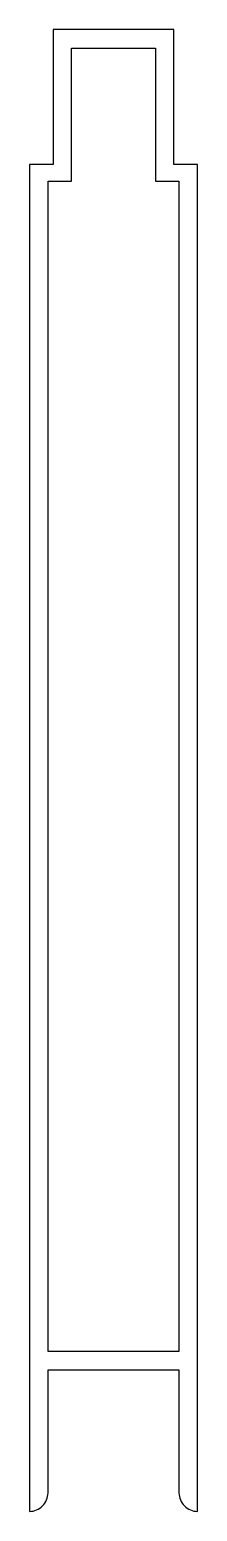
# Model space of a CAD drawing. Extents: x 180.6 to 190.6, y 151 to 239.
import ezdxf

# ---------------------------------------------------------------- set-up
doc = ezdxf.new("R2010")
doc.units = 0
doc.layers.get('0').update_dxf_attribs({"linetype": 'CONTINUOUS'})

msp = doc.modelspace()

# ---------------------------------------------------------------- linework, layer by layer
msp.add_lwpolyline([(190.607, 230.958), (189.207, 230.958), (189.207, 238.958), (182.007, 238.958), (182.007, 230.958), (180.607, 230.958), (180.607, 150.958, 0.414214), (181.707, 152.058), (181.707, 159.358), (189.507, 159.358), (189.507, 152.058, 0.414214), (190.607, 150.958)], format="xyb", close=True)
msp.add_lwpolyline([(188.107, 237.858), (188.107, 229.958), (189.507, 229.958), (189.507, 160.458), (181.707, 160.458), (181.707, 229.958), (183.107, 229.958), (183.107, 237.858)], close=True)

doc.saveas('drawing.dxf')
